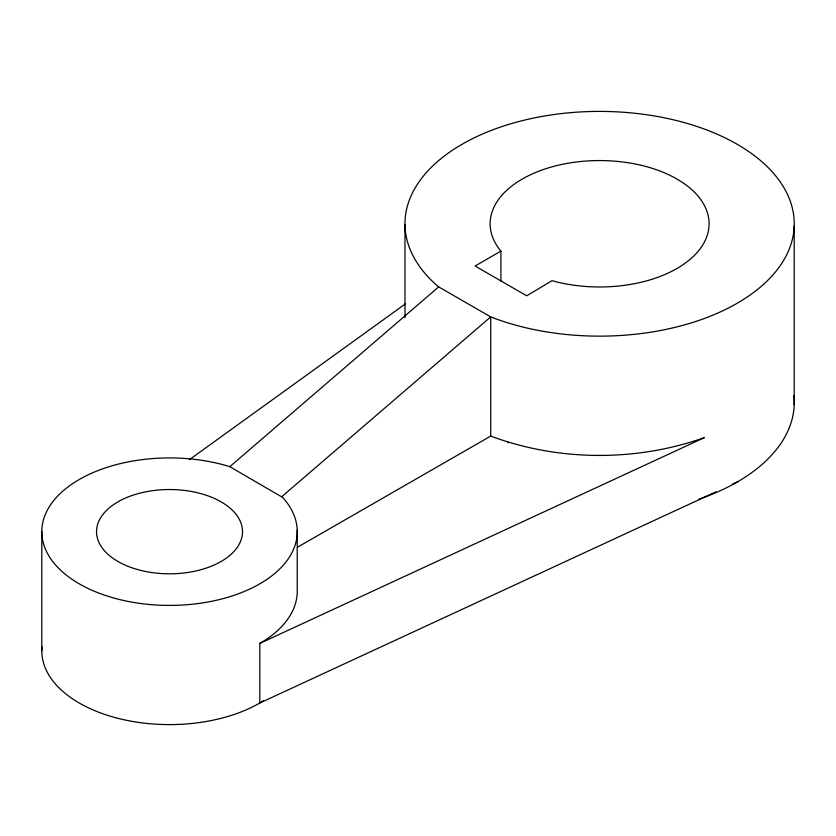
<?xml version="1.0" encoding="UTF-8"?>
<svg xmlns="http://www.w3.org/2000/svg" width="836" height="836" viewBox="0 0 836 836"><rect width="100%" height="100%" fill="white"/><g stroke="black" fill="none" stroke-linecap="round" stroke-linejoin="round"><path stroke-width="1.25" d="M229.806 466.676L282.662 497.441A127.73 73.746 0 0 1 263.559 581.574L259.024 584.28A127.73 73.746 0 0 1 79.545 584.009A127.73 73.746 0 0 1 77.727 480.397L82.388 477.753A127.73 73.746 0 0 1 227.956 466.091L229.806 466.676L438.66 286.894L490.701 316.907A194.631 112.369 0 0 0 752.619 293.217A194.631 112.369 0 0 0 730.633 140.678A194.631 112.369 0 0 0 465.537 142.308L458.504 146.373A194.631 112.369 0 0 0 435.566 284.25L438.66 286.894M281.857 496.615L490.701 316.907L490.701 436.089L297.668 547.11M189.375 459.685L405.429 303.844M716.097 491.798L259.829 702.992L259.829 643.396L263.559 641.17A127.73 73.746 0 0 0 297.219 589.568L297.219 529.982M263.559 700.756L259.024 703.463A127.73 73.746 0 0 1 116.967 718.072A127.73 73.746 0 0 1 41.988 646.897M500.9 251.113L475.099 266.015L526.701 295.808L552.063 280.656L556.201 281.805A109.485 63.212 0 0 0 688.3 260.822A109.485 63.212 0 0 0 681.497 181.82L675.467 178.193A109.485 63.212 0 0 0 525.332 177.336L519.177 180.889A109.485 63.212 0 0 0 500.9 251.113L500.9 281.126M259.829 643.396L704.351 437.636C635.945 461.806 558.72 461.42 490.701 436.089M732.535 484.18L737.227 482.006M699.053 499.123L706.441 496.479A194.631 112.369 0 0 0 793.855 395.522M507.724 442.014L508.507 442.798M794.2 225.929L794.2 404.708M404.979 224.487L404.979 317.764M41.8 531.477L41.8 650.659M118.67 501.443L114.678 503.868A72.983 42.134 0 0 0 114.229 559.169L118.189 561.625A72.983 42.134 0 0 0 218.259 563.036L222.418 560.705A72.983 42.134 0 0 0 222.888 502.917L218.76 500.565A72.983 42.134 0 0 0 118.67 501.443"/></g></svg>
